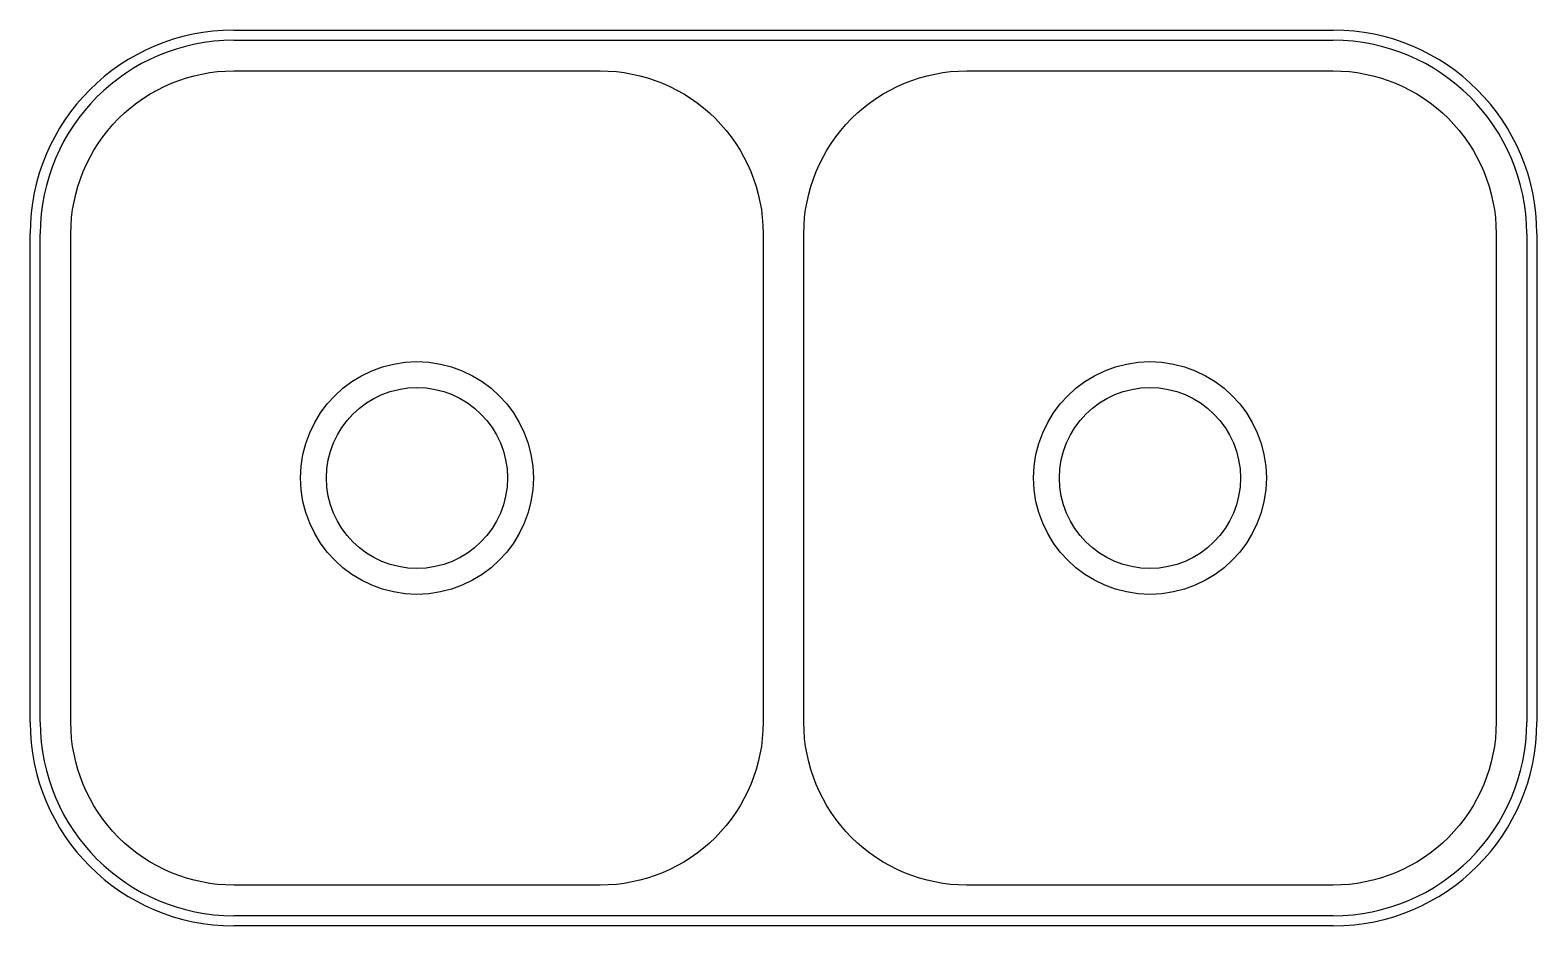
# Model space of a CAD drawing. Extents: x 2876 to 3616, y 3079 to 3519.
import ezdxf

# ---------------------------------------------------------------- set-up
doc = ezdxf.new("R2010")
doc.units = 0
doc.header["$LTSCALE"] = 450
doc.layers.get('0').update_dxf_attribs({"linetype": 'CONTINUOUS'})

msp = doc.modelspace()

# ---------------------------------------------------------------- linework, layer by layer
for p, q in [((2976.42, 3518.62), (3516.42, 3518.62)), ((2976.42, 3513.62), (3516.42, 3513.62)), ((2876.42, 3178.62), (2876.42, 3418.62)), ((2881.42, 3178.62), (2881.42, 3418.62)), ((3611.42, 3418.62), (3611.42, 3178.62)), ((3616.42, 3418.62), (3616.42, 3178.62)), ((3516.42, 3083.62), (2976.42, 3083.62)), ((3516.42, 3078.62), (2976.42, 3078.62))]:
    msp.add_line(p, q)
for points in [[(2896.42, 3418.62, -0.414214), (2976.42, 3498.62), (3156.42, 3498.62, -0.414214), (3236.42, 3418.62), (3236.42, 3178.62, -0.414214), (3156.42, 3098.62), (2976.42, 3098.62, -0.414214), (2896.42, 3178.62)], [(3256.42, 3418.62, -0.414214), (3336.42, 3498.62), (3516.42, 3498.62, -0.414214), (3596.42, 3418.62), (3596.42, 3178.62, -0.414214), (3516.42, 3098.62), (3336.42, 3098.62, -0.414214), (3256.42, 3178.62)]]:
    msp.add_lwpolyline(points, format="xyb", close=True)
for centre, radius in [((3066.42, 3298.62), 57.15), ((3426.42, 3298.62), 57.15), ((3066.42, 3298.62), 44.45), ((3426.42, 3298.62), 44.45)]:
    msp.add_circle(centre, radius)
for centre, radius, start, end in [((2976.42, 3418.62), 100, 90, 180), ((3516.42, 3418.62), 100, 0, 90), ((2976.42, 3418.62), 95, 90, 180), ((3516.42, 3418.62), 95, 0, 90), ((2976.42, 3178.62), 100, 180, 270), ((2976.42, 3178.62), 95, 180, 270), ((3516.42, 3178.62), 95, 270, 0), ((3516.42, 3178.62), 100, 270, 0)]:
    msp.add_arc(centre, radius, start, end)

doc.saveas('drawing.dxf')
